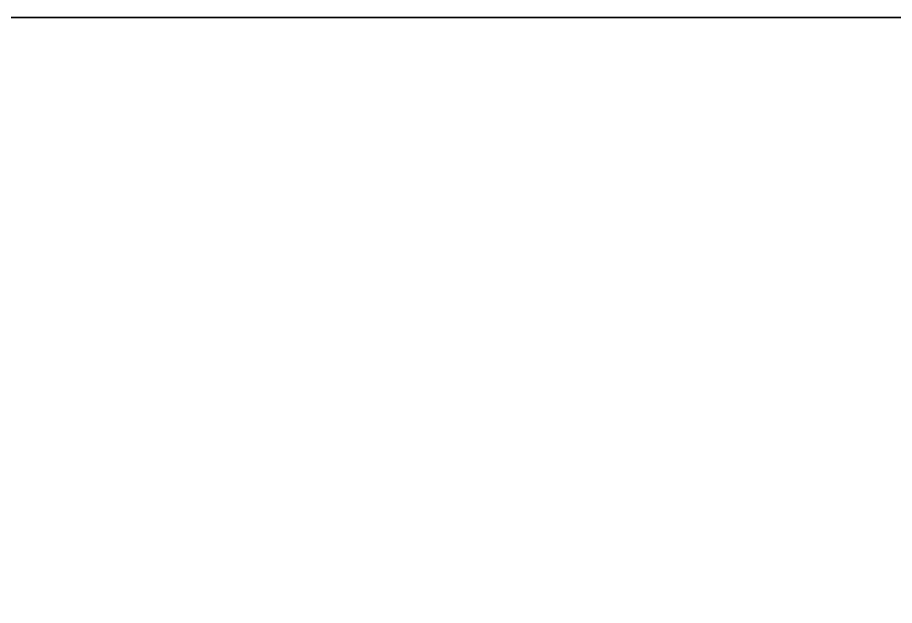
# Model space of a CAD drawing. Extents: x 0 to 6014, y -2453 to 0.
# Drawn here: x 2409 to 2614.1, y -137.4 to 0 of the extents above; entities that cross this region are included whole.
import ezdxf

# ---------------------------------------------------------------- set-up
doc = ezdxf.new("R2010")
doc.units = 0
doc.layers.add('LAYER0', color=7, linetype='CONTINUOUS')
doc.layers.add('LAYER1', color=7, linetype='CONTINUOUS')

msp = doc.modelspace()

# ---------------------------------------------------------------- linework, layer by layer
at = {"layer": 'LAYER0'}
for points, invisible_edges in [([(4585, 0), (1510, -265), (1510, 0), (4585, 0)], 1), ([(1510, -265), (4585, 0), (2107, -1840), (1510, -265)], 7), ([(1510, 0, 5), (4585, 0), (1510, 0), (1510, 0, 5)], 1), ([(4585, 0), (1510, 0, 5), (4585, 0, 5), (4585, 0)], 1), ([(1510, 0, 5), (2107, -1840, 5), (4585, 0, 5), (1510, 0, 5)], 3), ([(2107, -1840), (4585, 0), (2107, -2453), (2107, -1840)], 3), ([(2107, -2453), (4585, 0), (4585, -640), (2107, -2453)], 5), ([(4585, 0, 5), (2107, -1840, 5), (4585, -640, 5), (4585, 0, 5)], 3)]:
    msp.add_3dface(points, dxfattribs=dict(at, invisible_edges=invisible_edges))
at = {"layer": 'LAYER1'}
for points, invisible_edges in [([(1660, -150, 5), (1510, 0, 5), (4585, 0, 5), (1660, -150, 5)], 5), ([(1510, 0, 2334), (4585, 0, 5), (1510, 0, 5), (1510, 0, 2334)], 1), ([(4585, 0, 5), (1510, 0, 2334), (4585, 0, 2334), (4585, 0, 5)], 1), ([(1660, -150, 5), (4585, 0, 5), (4435, -150, 5), (1660, -150, 5)], 3)]:
    msp.add_3dface(points, dxfattribs=dict(at, invisible_edges=invisible_edges))

doc.saveas('drawing.dxf')
